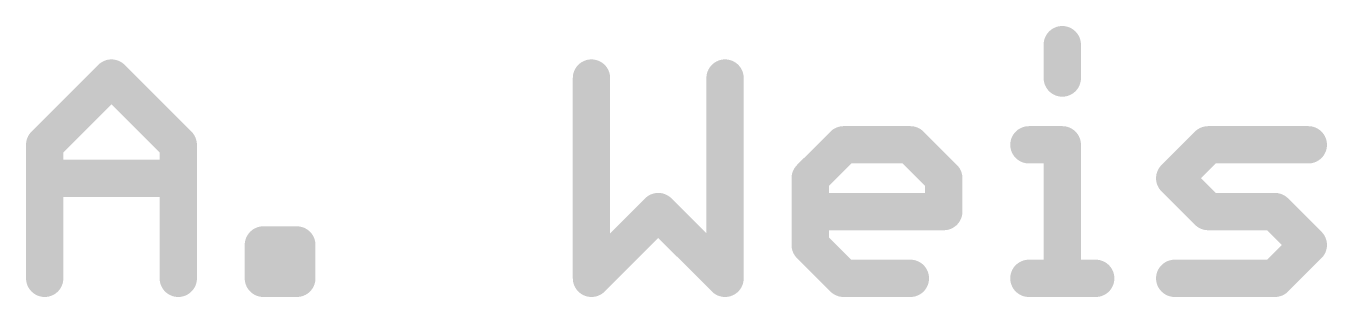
# Model space of a CAD drawing. Extents: x -22.9 to 33.1, y -8.9 to 12.8.
# Drawn here: x 7.62 to 17.36, y -8.89 to -6.86 of the extents above; entities that cross this region are included whole.
import ezdxf

# ---------------------------------------------------------------- set-up
doc = ezdxf.new("R2010")
doc.units = 0
doc.layers.add('21', color=41, linetype='CONTINUOUS')

msp = doc.modelspace()

# ---------------------------------------------------------------- linework, layer by layer
at = {"layer": '21', "const_width": 0.2794}
for points in [[(15.3769, -7.0004), (15.3769, -7.2504)], [(7.7597, -7.7504), (8.2597, -7.2504)], [(8.2597, -7.2504), (8.7596, -7.7504)], [(11.8526, -7.2504), (11.8526, -8.7503)], [(12.8525, -8.7503), (12.8525, -7.2504)], [(7.7597, -8.7503), (7.7597, -7.7504)], [(8.7596, -7.7504), (8.7596, -8.7503)], [(13.4897, -8.0004), (13.7397, -7.7504)], [(13.7397, -7.7504), (14.2397, -7.7504)], [(14.2397, -7.7504), (14.4897, -8.0004)], [(15.1269, -7.7504), (15.3769, -7.7504)], [(15.3769, -7.7504), (15.3769, -8.7503)], [(16.2183, -8.0004), (16.4683, -7.7504)], [(16.4683, -7.7504), (17.2183, -7.7504)], [(7.7597, -8.0004), (8.7596, -8.0004)], [(13.4897, -8.5003), (13.4897, -8.0004)], [(14.4897, -8.0004), (14.4897, -8.2503)], [(16.4683, -8.2503), (16.2183, -8.0004)], [(11.8526, -8.7503), (12.3526, -8.2503)], [(12.3526, -8.2503), (12.8525, -8.7503)], [(14.4897, -8.2503), (13.4897, -8.2503)], [(16.9683, -8.2503), (16.4683, -8.2503)], [(17.2183, -8.5003), (16.9683, -8.2503)], [(9.3969, -8.7503), (9.3969, -8.5003)], [(9.3969, -8.5003), (9.6468, -8.5003)], [(9.6468, -8.5003), (9.6468, -8.7503)], [(13.7397, -8.7503), (13.4897, -8.5003)], [(16.9683, -8.7503), (17.2183, -8.5003)], [(9.6468, -8.7503), (9.3969, -8.7503)], [(14.2397, -8.7503), (13.7397, -8.7503)], [(15.1269, -8.7503), (15.6269, -8.7503)], [(16.2183, -8.7503), (16.9683, -8.7503)]]:
    msp.add_lwpolyline(points, dxfattribs=at)
at = {"layer": '21', "const_width": 0.1397}
for points in [[(15.4467, -7.0004, 1), (15.307, -7.0004)], [(8.3091, -7.201, 1), (8.2103, -7.2998)], [(8.3091, -7.2998, 1), (8.2103, -7.201)], [(11.9224, -7.2504, 1), (11.7827, -7.2504)], [(12.9224, -7.2504, 1), (12.7827, -7.2504)], [(15.307, -7.2504, 1), (15.4467, -7.2504)], [(7.8296, -7.7504, 1), (7.6899, -7.7504)], [(7.7103, -7.701, 1), (7.8091, -7.7998)], [(8.8295, -7.7504, 1), (8.6898, -7.7504)], [(8.7102, -7.7998, 1), (8.809, -7.701)], [(13.7397, -7.6805, 1), (13.7397, -7.8202)], [(13.7891, -7.7998, 1), (13.6903, -7.701)], [(14.2891, -7.701, 1), (14.1903, -7.7998)], [(14.2397, -7.8202, 1), (14.2397, -7.6805)], [(15.1269, -7.6805, 1), (15.1269, -7.8202)], [(15.4467, -7.7504, 1), (15.307, -7.7504)], [(15.3769, -7.8202, 1), (15.3769, -7.6805)], [(16.4683, -7.6805, 1), (16.4683, -7.8202)], [(16.5177, -7.7998, 1), (16.4189, -7.701)], [(17.2183, -7.8202, 1), (17.2183, -7.6805)], [(7.7597, -7.9305, 1), (7.7597, -8.0702)], [(8.7596, -8.0702, 1), (8.7596, -7.9305)], [(13.5596, -8.0004, 1), (13.4199, -8.0004)], [(13.4404, -7.951, 1), (13.5391, -8.0498)], [(14.5595, -8.0004, 1), (14.4198, -8.0004)], [(14.4403, -8.0498, 1), (14.5391, -7.951)], [(16.2677, -7.951, 1), (16.1689, -8.0498)], [(16.1689, -7.951, 1), (16.2677, -8.0498)], [(12.4019, -8.2009, 1), (12.3032, -8.2997)], [(12.4019, -8.2997, 1), (12.3032, -8.2009)], [(13.4897, -8.1805, 1), (13.4897, -8.3202)], [(14.4897, -8.3202, 1), (14.4897, -8.1805)], [(16.4683, -8.1805, 1), (16.4683, -8.3202)], [(16.4189, -8.2997, 1), (16.5177, -8.2009)], [(17.0177, -8.2009, 1), (16.9189, -8.2997)], [(16.9683, -8.3202, 1), (16.9683, -8.1805)], [(14.4198, -8.2503, 1), (14.5595, -8.2503)], [(9.4667, -8.5003, 1), (9.327, -8.5003)], [(9.3969, -8.4305, 1), (9.3969, -8.5702)], [(9.7167, -8.5003, 1), (9.577, -8.5003)], [(9.6468, -8.5702, 1), (9.6468, -8.4305)], [(13.5391, -8.4509, 1), (13.4404, -8.5497)], [(17.2677, -8.5497, 1), (17.1689, -8.4509)], [(13.4199, -8.5003, 1), (13.5596, -8.5003)], [(17.1689, -8.5497, 1), (17.2677, -8.4509)], [(9.3969, -8.6805, 1), (9.3969, -8.8202)], [(9.6468, -8.8202, 1), (9.6468, -8.6805)], [(11.8032, -8.7009, 1), (11.902, -8.7997)], [(12.8031, -8.7997, 1), (12.9019, -8.7009)], [(13.7397, -8.6805, 1), (13.7397, -8.8202)], [(13.6903, -8.7997, 1), (13.7891, -8.7009)], [(14.2397, -8.8202, 1), (14.2397, -8.6805)], [(15.1269, -8.6805, 1), (15.1269, -8.8202)], [(15.6269, -8.8202, 1), (15.6269, -8.6805)], [(16.2183, -8.6805, 1), (16.2183, -8.8202)], [(16.9189, -8.7009, 1), (17.0177, -8.7997)], [(16.9683, -8.8202, 1), (16.9683, -8.6805)], [(7.6899, -8.7503, 1), (7.8296, -8.7503)], [(8.6898, -8.7503, 1), (8.8295, -8.7503)], [(9.327, -8.7503, 1), (9.4667, -8.7503)], [(9.577, -8.7503, 1), (9.7167, -8.7503)], [(11.7827, -8.7503, 1), (11.9224, -8.7503)], [(12.7827, -8.7503, 1), (12.9224, -8.7503)], [(15.307, -8.7503, 1), (15.4467, -8.7503)]]:
    msp.add_lwpolyline(points, format="xyb", dxfattribs=at)

doc.saveas('drawing.dxf')
